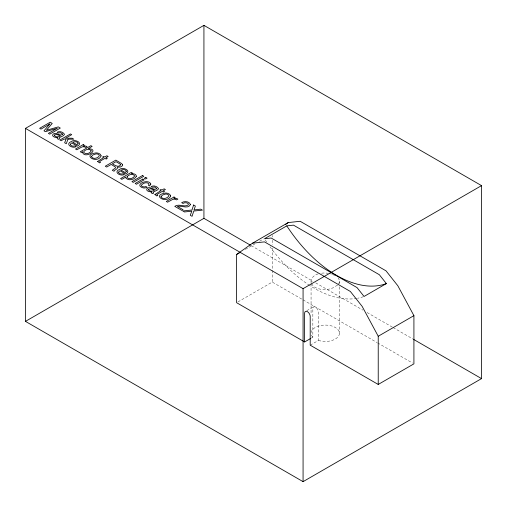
<?xml version="1.0" encoding="UTF-8"?>
<svg xmlns="http://www.w3.org/2000/svg" width="507" height="507" viewBox="0 0 507 507"><rect width="100%" height="100%" fill="white"/><g stroke="black" fill="none" stroke-linecap="round" stroke-linejoin="round"><path stroke-width="0.38" stroke-dasharray="2.54 1.9" d="M338.384 284.097L338.968 283.305A14.215 7.738 -2.7 0 0 338.118 278.058M310.202 345.178L318.428 340.431L318.428 311.742L317.452 309.086A3.993 2.586 53 0 0 315.221 307.153A3.993 1.984 66.1 0 0 313.51 306.805L312.851 308.522L312.851 337.212L311.482 338.004M337.548 285.143L332.351 288.141L328.929 289.104M245.35 249.431L254.78 243.987M259.495 241.269L263.532 238.936M237.948 301.906L272.284 282.082L302.394 299.46M306.786 310.69L313.51 306.811M318.162 273.85C315.405 274.712 312.844 276.353 311.545 279.008A14.221 8.689 3 0 0 315.221 287.52L318.162 288.673A14.215 7.738 -2.7 0 0 328.897 289.123M318.428 340.431L321.584 341.186A14.196 8.194 0 0 0 339.158 334.924A14.196 8.194 0 0 0 327.313 325.158A14.196 8.194 0 0 0 311.114 332.554M251.225 245.648L312.914 281.265M315.658 282.843L362.955 310.151M367.068 312.527L392.424 327.167M393.115 327.566L412.99 339.044M303.078 299.859L376.967 342.517M377.652 342.916L412.546 363.056M312.851 337.212L311.545 335.387A14.196 8.194 0 0 1 311.114 333.98M339.449 281.29L339.449 283.654M339.449 286.804L339.449 333.27M311.064 281.239L311.064 282.817M311.064 283.603L311.064 313.56M272.284 235.463L272.284 237.042M272.284 240.204L272.284 244.944M272.284 248.107L272.284 282.082M321.628 273.184A14.221 8.689 3 0 1 328.257 273.311M328.973 273.438A14.221 8.689 3 0 1 331.749 274.186M332.396 274.426A14.221 8.689 3 0 1 335.336 275.909M363.354 296.715A110.577 63.844 60 0 1 357.543 298.255M356.795 298.389A110.577 63.844 60 0 1 310.385 285.91M309.739 285.498A110.577 63.844 60 0 1 269.401 245.92M266.682 242.042A110.577 63.844 60 0 1 264.92 239.412"/><path stroke-width="0.76" d="M304.625 341.959L236.598 302.685L236.598 254.489L252.524 243.183L288.21 222.579L300.169 221.28L386.03 270.852L397.843 285.777L413.915 315.652L413.915 363.849L378.228 384.452L310.202 345.178L310.202 316.488A3.942 2.275 60 0 0 307.413 311.659A3.942 2.275 60 0 0 304.625 313.269L304.625 341.959L310.797 338.397M285.663 224.392L288.21 222.579M25.464 128.385L203.928 25.35L481.536 185.625L481.536 378.615L303.072 481.65L25.464 321.375L25.464 128.385L303.072 288.66L481.536 185.625M25.464 321.375L203.928 218.34L250.54 245.249M236.598 254.489L239.963 252.543M286.791 225.869L264.489 238.746L271.175 238.017L357.036 287.596L364.051 296.462L386.359 283.584L379.344 274.718L293.477 225.14L286.791 225.869A110.577 63.844 60 0 0 386.359 283.584M378.228 384.452L378.228 336.255L413.915 315.652M252.524 243.183L264.483 241.883L350.343 291.455L362.156 306.38L378.228 336.255M413.674 339.437L481.536 378.615M303.072 288.66L303.072 481.65M203.928 25.35L203.928 218.34M150.82 184.104L149.622 185.93L148.367 185.201L149.026 184.218L148.843 183.705C146.681 181.734 142.999 183.052 141.472 185.182A2.243 1.293 0 0 0 141.776 186.215L143.982 186.982L145.984 186.576L147.239 187.305L145.534 187.85A3.733 2.155 0 0 1 143.151 187.888C133.132 184.985 148.507 177.995 150.82 184.104M97.667 161.435L99.537 162.905L100.557 162.316L99.657 161.733L99.923 161.264L104.949 158.368L106.178 159.078L107.23 158.463L106.001 157.753L108.149 156.517L106.844 155.763L104.695 156.999L103.656 156.397L102.598 157.012L103.637 157.614L97.667 161.435M154.914 194.485L156.79 195.962L157.81 195.372L156.91 194.789L157.176 194.32L162.202 191.418L163.425 192.128L164.483 191.519L163.254 190.809L165.402 189.567L164.097 188.813L161.948 190.055L160.903 189.453L159.851 190.062L160.89 190.664L154.914 194.485M70.353 144.261C70.587 146.193 73.414 146.403 74.922 145.908L76.189 146.643C72.273 148.9 64.547 144.089 71.506 141.434C74.852 138.684 83.782 143.145 77.318 146.117L71.683 142.86L70.353 144.261M118.613 172.127C118.841 174.053 121.667 174.262 123.176 173.768L124.449 174.503C120.527 176.759 112.801 171.949 119.76 169.294C123.106 166.543 132.035 171.005 125.578 173.977L119.937 170.72L118.613 172.127M62.576 134.076L62.538 134.501C59.699 136.56 56.011 131.313 52.981 134.241C51.15 136.662 55.871 137.79 57.602 137.517L57.114 138.062L57.614 138.893L58.635 139.336L59.585 138.779C56.803 137.479 64.224 136.478 64.408 134.463L64.338 134.082C62.824 131.909 59.509 130.876 57.133 132.251L58.337 132.948L60.523 132.701L62.576 134.076M156.638 188.376L156.6 188.807C153.76 190.866 150.072 185.613 147.043 188.547C145.205 190.968 149.933 192.096 151.663 191.823L151.175 192.362L151.675 193.199L152.696 193.636L153.646 193.085C150.864 191.785 158.285 190.784 158.469 188.769L158.399 188.389C156.885 186.215 153.57 185.182 151.194 186.557L152.398 187.254L154.584 187.007L156.638 188.376M91.552 156.39L91.507 156.777C93.136 159.68 98.143 158.222 99.378 155.668L98.966 154.819L97.807 154.134A2.491 1.439 0 0 0 95.785 153.951L93.066 154.895L91.552 156.39M161.08 196.532L161.03 196.912C162.658 199.821 167.665 198.364 168.901 195.803L168.495 194.954L167.329 194.276A2.491 1.439 0 0 0 165.307 194.086L162.589 195.037L161.08 196.532M122.586 164.908L122.079 166.055L120.374 167.031L117.326 167.19L117.301 168.558L114.455 170.498L114.031 171.277L112.275 170.263L115.355 168.09L115.564 167.158L111.223 164.426L106.692 167.037L105.266 166.214L115.818 160.123L121.718 163.628L122.586 164.908M91.209 150.833C90.214 153.406 85.525 154.908 83.68 152.347L83.655 151.878C84.942 149.476 89.657 148.095 91.209 150.833M82.451 151.91C83.864 159.718 101.001 149.4 88.294 148.608L92.122 146.396L90.867 145.674L80.271 151.789L81.469 152.474L82.451 151.91M101.102 155.814C97.547 164.439 81.5 155.123 95.785 152.93A4.493 2.592 0 0 1 98.719 153.38L100.234 154.236L101.102 155.814M170.625 195.956C167.076 204.581 151.023 195.258 165.307 193.066A4.493 2.592 0 0 1 168.242 193.516L169.756 194.377L170.625 195.956M54.388 135.058L54.312 135.451C55.631 137.353 58.742 137.207 60.434 135.813L56.461 134.431L54.388 135.058M148.45 189.365L148.374 189.757C149.692 191.659 152.803 191.513 154.496 190.119L150.522 188.737L148.45 189.365M78.097 143.354L77.02 144.755L72.742 142.29C74.364 141.453 77.33 141.32 78.097 143.354M126.351 171.214L125.273 172.614L121.002 170.149C122.618 169.313 125.584 169.18 126.351 171.214M120.577 164.826C118.834 168.083 114.386 165.13 112.415 163.736L116.021 161.657L120.115 164.084L120.577 164.826M190.436 204.568C187.989 209.48 181.455 205.139 177.431 206.469L183.052 209.714L181.829 210.418L174.763 206.343C178.946 203.269 184.282 207.661 188.306 204.929L188.287 203.751L186.937 202.889L184.77 202.724L182.97 203.415L181.658 202.654C184.288 200.937 189.39 201.203 190.436 204.568M136.37 176.233C134.716 179.763 128.429 181.189 125.812 177.938L125.787 177.063L121.857 179.339L120.558 178.591L131.288 172.393L132.549 173.121L131.528 173.711C133.322 173.546 136.218 174.009 136.37 176.233M193.585 205.018L191.982 210.031L182.793 210.975L184.516 211.97L191.779 211.153L190.283 215.304L192.058 216.324L193.756 211.058L202.445 210.132L200.74 209.15L194.029 209.936L195.372 206.051L193.585 205.018M67.989 139.133L66.284 143.709L64.63 142.759L66.113 139.127L64.034 139.076L61.144 140.743L59.902 140.027L70.46 133.93L71.702 134.653L65.574 138.189L72.159 138.215L73.813 139.172L67.989 139.133M127.2 176.499L127.016 177.425C128.905 179.858 133.164 178.47 134.545 176.157L134.532 175.688C132.752 173.248 128.93 174.662 127.2 176.499M49.857 123.949L43.989 130.838L45.402 131.655L57.316 128.252L48.387 133.379L49.743 134.159L60.301 128.068L58.273 126.896L46.34 130.312L52.227 123.41L50.18 122.225L39.628 128.322L40.991 129.108L49.857 123.949M83.205 144.596L75.511 149.039L76.804 149.78L82.134 146.859L84.314 146.789L85.721 147.461L87.084 146.675L85.841 146.079L83.104 146.073L84.435 145.3L83.205 144.596M142.505 175.53L131.947 181.62L133.246 182.368L143.798 176.271L142.505 175.53M142.841 179.066L135.185 183.49L136.497 184.25L144.159 179.827L142.841 179.066M145.737 177.393L144.273 178.242L145.585 178.996L147.055 178.153L145.737 177.393M173.996 197.014L166.302 201.456L167.595 202.198L172.925 199.276L175.105 199.207L176.512 199.885L177.875 199.093L176.632 198.497L173.895 198.49L175.226 197.724L173.996 197.014"/></g></svg>
